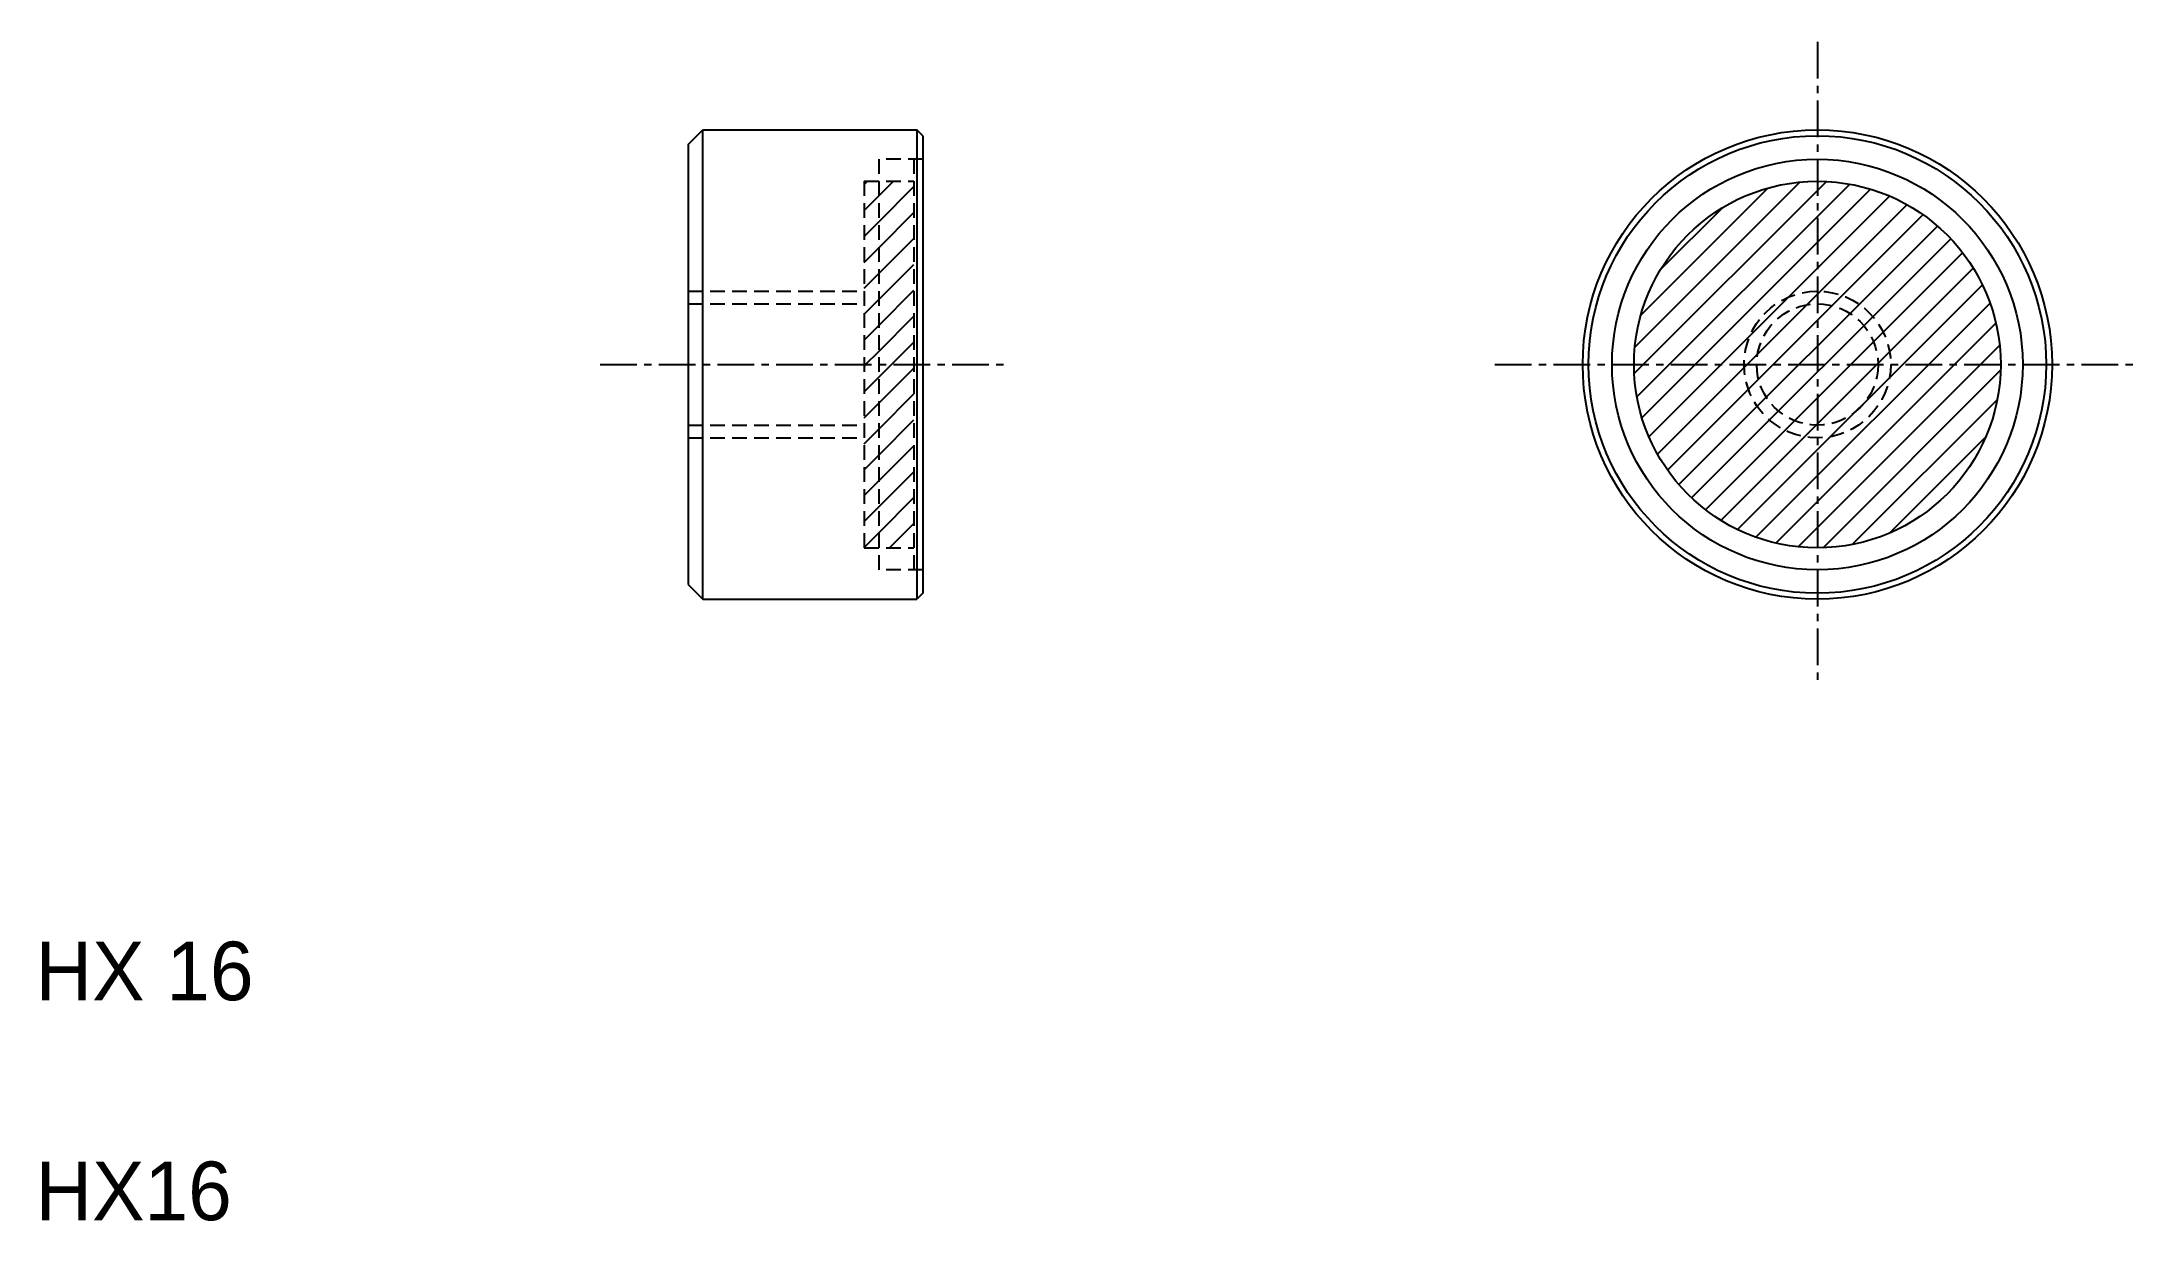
# Model space of a CAD drawing. Extents: x 5.2 to 76.7, y 5 to 45.2.
import ezdxf

# ---------------------------------------------------------------- set-up
doc = ezdxf.new("R2010")
doc.units = 0
doc.linetypes.add('CENTER', pattern=[2, 1.25, -0.25, 0.25, -0.25])
doc.linetypes.add('DASHED', pattern=[0.75, 0.5, -0.25])
doc.layers.get('0').update_dxf_attribs({"linetype": 'CONTINUOUS'})
doc.layers.add('CENTER', color=1, linetype='CENTER')

# ---------------------------------------------------------------- blocks, each defined once
blk = doc.blocks.new('*X15')
at = {"color": 0, "linetype": 'CONTINUOUS'}
for p, q in [((59.501, 33.869), (66.055, 40.422)), ((59.522, 34.773), (65.15, 40.402)), ((59.592, 33.075), (66.848, 40.331)), ((59.723, 35.858), (64.065, 40.2)), ((59.763, 32.363), (67.56, 40.16)), ((60, 31.716), (68.208, 39.924)), ((60.292, 31.124), (68.8, 39.632)), ((60.396, 37.415), (62.508, 39.527)), ((60.633, 30.581), (69.342, 39.29)), ((61.021, 30.086), (69.838, 38.902)), ((61.454, 29.634), (70.289, 38.469)), ((61.931, 29.227), (70.696, 37.992)), ((62.453, 28.866), (71.058, 37.47)), ((63.024, 28.553), (71.371, 36.899)), ((63.647, 28.292), (71.632, 36.276)), ((64.331, 28.092), (71.832, 35.593)), ((65.087, 27.964), (71.959, 34.836)), ((65.94, 27.933), (71.991, 33.984)), ((66.935, 28.044), (71.879, 32.988)), ((68.213, 28.438), (71.485, 31.71))]:
    blk.add_line(p, q, dxfattribs=at)
blk = doc.blocks.new('*X16')
at = {"color": 0, "linetype": 'CONTINUOUS'}
for p, q in [((33.244, 40.315), (33.359, 40.43)), ((33.744, 39.931), (34.243, 40.43)), ((33.744, 39.047), (34.944, 40.247)), ((33.244, 39.431), (33.744, 39.931)), ((33.744, 38.163), (34.944, 39.363)), ((33.244, 38.547), (33.744, 39.047)), ((33.244, 37.663), (33.744, 38.163)), ((33.744, 37.279), (34.944, 38.479)), ((33.244, 36.779), (33.744, 37.279)), ((33.744, 36.395), (34.944, 37.595)), ((33.744, 35.511), (34.944, 36.711)), ((33.244, 35.895), (33.744, 36.395)), ((33.744, 34.627), (34.944, 35.827)), ((33.244, 35.011), (33.744, 35.511)), ((33.296, 34.18), (33.744, 34.627)), ((34.18, 34.18), (34.944, 34.944)), ((33.244, 34.127), (33.296, 34.18)), ((33.244, 33.244), (33.744, 33.744)), ((33.744, 33.744), (34.18, 34.18)), ((33.744, 32.86), (34.944, 34.06)), ((33.744, 31.976), (34.944, 33.176)), ((33.244, 32.36), (33.744, 32.86)), ((33.744, 31.092), (34.944, 32.292)), ((33.244, 31.476), (33.744, 31.976)), ((33.244, 30.592), (33.744, 31.092)), ((33.744, 30.208), (34.944, 31.408)), ((33.244, 29.708), (33.744, 30.208)), ((33.744, 29.324), (34.944, 30.524)), ((33.744, 28.44), (34.944, 29.64)), ((33.244, 28.824), (33.744, 29.324)), ((34.117, 27.93), (34.944, 28.756)), ((33.244, 27.94), (33.744, 28.44))]:
    blk.add_line(p, q, dxfattribs=at)

msp = doc.modelspace()

# ---------------------------------------------------------------- linework, layer by layer
at = {"color": 7, "linetype": 'CONTINUOUS'}
for p, q in [((27.244, 41.68), (27.744, 42.18)), ((27.244, 41.68), (27.244, 26.68)), ((27.744, 42.18), (35.044, 42.18)), ((27.744, 26.18), (27.744, 42.18)), ((35.244, 41.98), (35.044, 42.18)), ((35.044, 42.18), (35.044, 26.18)), ((35.244, 41.98), (35.244, 26.38)), ((27.244, 26.68), (27.744, 26.18)), ((27.744, 26.18), (35.044, 26.18)), ((35.244, 26.38), (35.044, 26.18))]:
    msp.add_line(p, q, dxfattribs=at)
at = {"color": 3, "linetype": 'DASHED'}
for p, q in [((33.744, 41.18), (33.744, 27.18)), ((35.244, 41.18), (33.744, 41.18)), ((34.944, 41.18), (34.944, 27.18)), ((33.244, 40.43), (33.244, 27.93)), ((33.244, 40.43), (34.944, 40.43)), ((35.244, 38.18), (35.244, 38.18)), ((27.244, 36.68), (33.244, 36.68)), ((27.244, 36.247), (33.244, 36.247)), ((35.244, 34.18), (35.244, 34.18)), ((27.244, 32.113), (33.244, 32.113)), ((27.244, 31.68), (33.244, 31.68)), ((33.244, 27.93), (34.944, 27.93)), ((35.244, 27.18), (33.744, 27.18))]:
    msp.add_line(p, q, dxfattribs=at)
at = {"color": 7, "linetype": 'CONTINUOUS'}
for radius in [8, 7.8, 7, 6.25]:
    msp.add_circle((65.744, 34.18), radius, dxfattribs=at)
at = {"color": 3, "linetype": 'DASHED'}
for radius in [2.5, 2.067]:
    msp.add_circle((65.744, 34.18), radius, dxfattribs=at)
at = {"layer": 'CENTER', "color": 1, "linetype": 'CENTER'}
for p, q in [((65.744, 45.18), (65.744, 23.18)), ((24.244, 34.18), (38.244, 34.18)), ((54.744, 34.18), (76.744, 34.18))]:
    msp.add_line(p, q, dxfattribs=at)

# ---------------------------------------------------------------- block references
at = {"color": 3, "linetype": 'CONTINUOUS'}
for name in ['*X16', '*X15']:
    msp.add_blockref(name, (0, 0), dxfattribs=at)

# ---------------------------------------------------------------- texts
at = {"color": 7, "linetype": 'CONTINUOUS'}
for s, p in [('HX 16', (5, 12.5)), ('HX16', (5, 5))]:
    msp.add_text(s, height=2, dxfattribs=at).set_placement(p)

doc.saveas('drawing.dxf')
